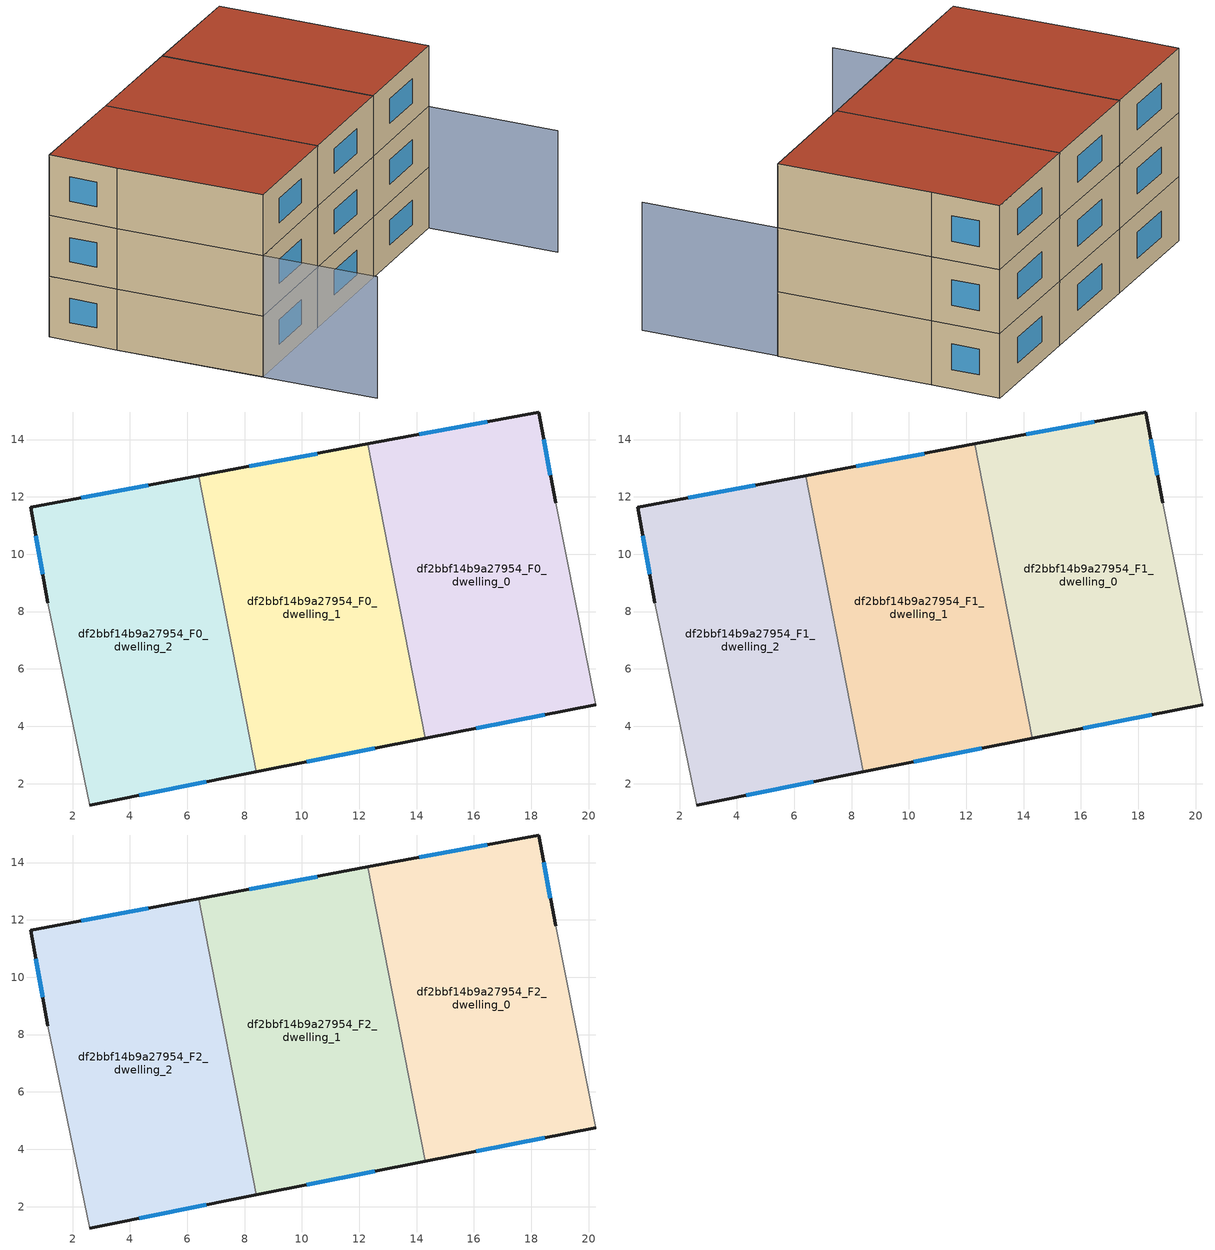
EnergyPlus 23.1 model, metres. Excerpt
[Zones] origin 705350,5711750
df2bbf14b9a27954_F0_dwelling_0
 floor ground (EU_floor_Construction): 18.25,14.96 18.85,11.8 20.24,4.75 14.3,3.58 12.3,13.85 z0
 wall outside (EU_wall_Construction): 14.3,3.58 20.24,4.75 / 18.85,11.8 18.25,14.96 12.3,13.85 z0:3
 wall adiabatic (EU_wall_Construction): 20.24,4.75 18.85,11.8 z0:3
 wall to df2bbf14b9a27954_F0_dwelling_1 (EU_wall_Construction): 12.3,13.85 14.3,3.58 z0:3
 window (EU_Window_Construction): 16.08,3.93 18.47,4.4 / 16.47,14.63 14.08,14.18 / 18.67,12.75 18.43,14.02 z0.9:2.1
df2bbf14b9a27954_F0_dwelling_1
 floor ground (EU_floor_Construction): 12.3,13.85 14.3,3.58 8.41,2.41 6.4,12.74 z0
 wall outside (EU_wall_Construction): 12.3,13.85 6.4,12.74 / 8.41,2.41 14.3,3.58 z0:3
 wall to df2bbf14b9a27954_F0_dwelling_2 (EU_wall_Construction): 6.4,12.74 8.41,2.41 z0:3
 window (EU_Window_Construction): 10.53,13.51 8.16,13.07 / 10.17,2.76 12.54,3.23 z0.9:2.1
df2bbf14b9a27954_F0_dwelling_2
 floor ground (EU_floor_Construction): 6.4,12.74 8.41,2.41 2.59,1.25 1.14,8.31 0.55,11.64 z0
 wall outside (EU_wall_Construction): 6.4,12.74 0.55,11.64 1.14,8.31 / 2.59,1.25 8.41,2.41 z0:3
 wall adiabatic (EU_wall_Construction): 1.14,8.31 2.59,1.25 z0:3
 window (EU_Window_Construction): 0.72,10.64 0.96,9.31 / 4.65,12.41 2.3,11.97 / 4.33,1.6 6.67,2.06 z0.9:2.1
df2bbf14b9a27954_F1_dwelling_0
 floor to df2bbf14b9a27954_F0_dwelling_0 (EU_floor_Construction): 18.25,14.96 18.85,11.8 20.24,4.75 14.3,3.58 12.3,13.85 z3
 wall outside (EU_wall_Construction): 14.3,3.58 20.24,4.75 / 18.85,11.8 18.25,14.96 12.3,13.85 z3:6
 wall adiabatic (EU_wall_Construction): 20.24,4.75 18.85,11.8 z3:6
 wall to df2bbf14b9a27954_F1_dwelling_1 (EU_wall_Construction): 12.3,13.85 14.3,3.58 z3:6
 window (EU_Window_Construction): 16.08,3.93 18.47,4.4 / 16.47,14.63 14.08,14.18 / 18.67,12.75 18.43,14.02 z3.9:5.1
df2bbf14b9a27954_F1_dwelling_1
 floor to df2bbf14b9a27954_F0_dwelling_1 (EU_floor_Construction): 12.3,13.85 14.3,3.58 8.41,2.41 6.4,12.74 z3
 wall outside (EU_wall_Construction): 12.3,13.85 6.4,12.74 / 8.41,2.41 14.3,3.58 z3:6
 wall to df2bbf14b9a27954_F1_dwelling_2 (EU_wall_Construction): 6.4,12.74 8.41,2.41 z3:6
 window (EU_Window_Construction): 10.53,13.51 8.16,13.07 / 10.17,2.76 12.54,3.23 z3.9:5.1
df2bbf14b9a27954_F1_dwelling_2
 floor to df2bbf14b9a27954_F0_dwelling_2 (EU_floor_Construction): 6.4,12.74 8.41,2.41 2.59,1.25 1.14,8.31 0.55,11.64 z3
 wall outside (EU_wall_Construction): 6.4,12.74 0.55,11.64 1.14,8.31 / 2.59,1.25 8.41,2.41 z3:6
 wall adiabatic (EU_wall_Construction): 1.14,8.31 2.59,1.25 z3:6
 window (EU_Window_Construction): 0.72,10.64 0.96,9.31 / 4.65,12.41 2.3,11.97 / 4.33,1.6 6.67,2.06 z3.9:5.1
df2bbf14b9a27954_F2_dwelling_0
 floor to df2bbf14b9a27954_F1_dwelling_0 (EU_floor_Construction): 18.25,14.96 18.85,11.8 20.24,4.75 14.3,3.58 12.3,13.85 z6
 wall outside (EU_wall_Construction): 14.3,3.58 20.24,4.75 / 18.85,11.8 18.25,14.96 12.3,13.85 z6:9
 wall adiabatic (EU_wall_Construction): 20.24,4.75 18.85,11.8 z6:9
 wall to df2bbf14b9a27954_F2_dwelling_1 (EU_wall_Construction): 12.3,13.85 14.3,3.58 z6:9
 window (EU_Window_Construction): 16.08,3.93 18.47,4.4 / 16.47,14.63 14.08,14.18 / 18.67,12.75 18.43,14.02 z6.9:8.1
 roof outside (EU_roof_Construction): 20.24,4.75 18.85,11.8 18.25,14.96 12.3,13.85 14.3,3.58 z9
df2bbf14b9a27954_F2_dwelling_1
 floor to df2bbf14b9a27954_F1_dwelling_1 (EU_floor_Construction): 12.3,13.85 14.3,3.58 8.41,2.41 6.4,12.74 z6
 wall outside (EU_wall_Construction): 12.3,13.85 6.4,12.74 / 8.41,2.41 14.3,3.58 z6:9
 wall to df2bbf14b9a27954_F2_dwelling_2 (EU_wall_Construction): 6.4,12.74 8.41,2.41 z6:9
 window (EU_Window_Construction): 10.53,13.51 8.16,13.07 / 10.17,2.76 12.54,3.23 z6.9:8.1
 roof outside (EU_roof_Construction): 14.3,3.58 12.3,13.85 6.4,12.74 8.41,2.41 z9
df2bbf14b9a27954_F2_dwelling_2
 floor to df2bbf14b9a27954_F1_dwelling_2 (EU_floor_Construction): 6.4,12.74 8.41,2.41 2.59,1.25 1.14,8.31 0.55,11.64 z6
 wall outside (EU_wall_Construction): 6.4,12.74 0.55,11.64 1.14,8.31 / 2.59,1.25 8.41,2.41 z6:9
 wall adiabatic (EU_wall_Construction): 1.14,8.31 2.59,1.25 z6:9
 window (EU_Window_Construction): 0.72,10.64 0.96,9.31 / 4.65,12.41 2.3,11.97 / 4.33,1.6 6.67,2.06 z6.9:8.1
 roof outside (EU_roof_Construction): 8.41,2.41 6.4,12.74 0.55,11.64 1.14,8.31 2.59,1.25 z9
shading: 1.14,8.32 3.72,-4.26 / 21.46,-1.51 18.85,11.8 z0:6
[Building]
EU S2 Campaign: North Axis=0; Terrain=City; Solar Distribution=FullExterior
[Site:Location]
London: Latitude=51.5; Longitude=-0.5; Time Zone=0; Elevation=25
[SizingPeriod:WeatherFileDays]
AnnualSizingPeriod: Begin Month=1; Begin Day of Month=1; End Month=12; End Day of Month=31; Day of Week for Start Day=Monday; Use Weather File Daylight Saving Period=No; Use Weather File Rain and Snow Indicators=No
[MATERIAL]
EU_InternalMass_Material: Roughness=MediumRough; Thickness=0.1; Conductivity=1; Density=1800; Specific Heat=900; Thermal Absorptance=0.9; Solar Absorptance=0.7; Visible Absorptance=0.7
[MATERIAL:NOMASS] Roughness=MediumRough; Thermal Absorptance=0.9; Solar Absorptance=0.7; Visible Absorptance=0.7
Name | Thermal Resistance
EU_wall_NoMass | 1.04674
EU_roof_NoMass | 4.32442
EU_floor_NoMass | 2.04616
[WINDOWMATERIAL:SIMPLEGLAZINGSYSTEM]
EU_Window_SimpleGlazing: UFactor=4.25843; Solar Heat Gain Coefficient=0.85; Visible Transmittance=0.85
[CONSTRUCTION]
EU_wall_Construction: EU_wall_NoMass
EU_roof_Construction: EU_roof_NoMass
EU_floor_Construction: EU_floor_NoMass
EU_Window_Construction: EU_Window_SimpleGlazing
EU_InternalMass_Construction: EU_InternalMass_Material
[ZONE] Type=1; Multiplier=1; Ceiling Height=autocalculate; Floor Area=autocalculate; Part of Total Floor Area=Yes
Name | Volume
df2bbf14b9a27954_F0_dwelling_0; df2bbf14b9a27954_F1_dwelling_0; df2bbf14b9a27954_F2_dwelling_0 | 189.132
df2bbf14b9a27954_F0_dwelling_1; df2bbf14b9a27954_F1_dwelling_1; df2bbf14b9a27954_F2_dwelling_1 | 189.16
df2bbf14b9a27954_F0_dwelling_2 | 189.139
df2bbf14b9a27954_F1_dwelling_2; df2bbf14b9a27954_F2_dwelling_2 | 189.138
[INTERNALMASS] Construction=EU_InternalMass_Construction
Name | Zone or ZoneList | Surface Area
df2bbf14b9a27954_F0_dwelling_0_EU_InternalMass | df2bbf14b9a27954_F0_dwelling_0 | 63.044
df2bbf14b9a27954_F0_dwelling_1_EU_InternalMass | df2bbf14b9a27954_F0_dwelling_1 | 63.0533
df2bbf14b9a27954_F0_dwelling_2_EU_InternalMass | df2bbf14b9a27954_F0_dwelling_2 | 63.046
df2bbf14b9a27954_F1_dwelling_0_EU_InternalMass | df2bbf14b9a27954_F1_dwelling_0 | 63.044
df2bbf14b9a27954_F1_dwelling_1_EU_InternalMass | df2bbf14b9a27954_F1_dwelling_1 | 63.0533
df2bbf14b9a27954_F1_dwelling_2_EU_InternalMass | df2bbf14b9a27954_F1_dwelling_2 | 63.046
df2bbf14b9a27954_F2_dwelling_0_EU_InternalMass | df2bbf14b9a27954_F2_dwelling_0 | 63.044
df2bbf14b9a27954_F2_dwelling_1_EU_InternalMass | df2bbf14b9a27954_F2_dwelling_1 | 63.0533
df2bbf14b9a27954_F2_dwelling_2_EU_InternalMass | df2bbf14b9a27954_F2_dwelling_2 | 63.046
[OTHEREQUIPMENT] Fuel Type=Electricity; Design Level Calculation Method=Watts/Area; Power per Zone Floor Area=1; Fraction Latent=0; Fraction Radiant=0; Fraction Lost=0; Carbon Dioxide Generation Rate=0; EndUse Subcategory=EU_Step8_InternalGains
Name | Zone or ZoneList or Space or SpaceList | Schedule
EU_Step8_InternalGain_df2bbf14b9a27954_F0_dwelling_0_f000 | df2bbf14b9a27954_F0_dwelling_0 | EU_Step8_GainSchedule_df2bbf14b9a27954_F0_dwelling_0_f000
EU_Step8_InternalGain_df2bbf14b9a27954_F0_dwelling_1_f000 | df2bbf14b9a27954_F0_dwelling_1 | EU_Step8_GainSchedule_df2bbf14b9a27954_F0_dwelling_1_f000
EU_Step8_InternalGain_df2bbf14b9a27954_F0_dwelling_2_f000 | df2bbf14b9a27954_F0_dwelling_2 | EU_Step8_GainSchedule_df2bbf14b9a27954_F0_dwelling_2_f000
EU_Step8_InternalGain_df2bbf14b9a27954_F1_dwelling_0_f000 | df2bbf14b9a27954_F1_dwelling_0 | EU_Step8_GainSchedule_df2bbf14b9a27954_F1_dwelling_0_f000
EU_Step8_InternalGain_df2bbf14b9a27954_F1_dwelling_1_f000 | df2bbf14b9a27954_F1_dwelling_1 | EU_Step8_GainSchedule_df2bbf14b9a27954_F1_dwelling_1_f000
EU_Step8_InternalGain_df2bbf14b9a27954_F1_dwelling_2_f000 | df2bbf14b9a27954_F1_dwelling_2 | EU_Step8_GainSchedule_df2bbf14b9a27954_F1_dwelling_2_f000
EU_Step8_InternalGain_df2bbf14b9a27954_F2_dwelling_0_f000 | df2bbf14b9a27954_F2_dwelling_0 | EU_Step8_GainSchedule_df2bbf14b9a27954_F2_dwelling_0_f000
EU_Step8_InternalGain_df2bbf14b9a27954_F2_dwelling_1_f000 | df2bbf14b9a27954_F2_dwelling_1 | EU_Step8_GainSchedule_df2bbf14b9a27954_F2_dwelling_1_f000
EU_Step8_InternalGain_df2bbf14b9a27954_F2_dwelling_2_f000 | df2bbf14b9a27954_F2_dwelling_2 | EU_Step8_GainSchedule_df2bbf14b9a27954_F2_dwelling_2_f000
[ZONEVENTILATION:DESIGNFLOWRATE] Schedule=EU_AlwaysOn; Design Flow Rate Calculation Method=AirChanges/Hour; Air Changes per Hour=0.488719; Ventilation Type=Natural; Fan Pressure Rise=0; Fan Total Efficiency=1; Constant Term Coefficient=1; Temperature Term Coefficient=0; Velocity Term Coefficient=0; Velocity Squared Term Coefficient=0; Minimum Indoor Temperature=-100; Maximum Indoor Temperature=100; Delta Temperature=-100; Minimum Outdoor Temperature=-100; Maximum Outdoor Temperature=100; Maximum Wind Speed=40
Name | Zone or ZoneList or Space or SpaceList
EU_ConstantAir_df2bbf14b9a27954_F0_dwelling_0 | df2bbf14b9a27954_F0_dwelling_0
EU_ConstantAir_df2bbf14b9a27954_F0_dwelling_1 | df2bbf14b9a27954_F0_dwelling_1
EU_ConstantAir_df2bbf14b9a27954_F0_dwelling_2 | df2bbf14b9a27954_F0_dwelling_2
EU_ConstantAir_df2bbf14b9a27954_F1_dwelling_0 | df2bbf14b9a27954_F1_dwelling_0
EU_ConstantAir_df2bbf14b9a27954_F1_dwelling_1 | df2bbf14b9a27954_F1_dwelling_1
EU_ConstantAir_df2bbf14b9a27954_F1_dwelling_2 | df2bbf14b9a27954_F1_dwelling_2
EU_ConstantAir_df2bbf14b9a27954_F2_dwelling_0 | df2bbf14b9a27954_F2_dwelling_0
EU_ConstantAir_df2bbf14b9a27954_F2_dwelling_1 | df2bbf14b9a27954_F2_dwelling_1
EU_ConstantAir_df2bbf14b9a27954_F2_dwelling_2 | df2bbf14b9a27954_F2_dwelling_2
[HVACTEMPLATE:THERMOSTAT] Constant Heating Setpoint=20; Constant Cooling Setpoint=50
EU_HeatOnly_df2bbf14b9a27954_F0_dwelling_0; EU_HeatOnly_df2bbf14b9a27954_F0_dwelling_1; EU_HeatOnly_df2bbf14b9a27954_F0_dwelling_2; EU_HeatOnly_df2bbf14b9a27954_F1_dwelling_0; EU_HeatOnly_df2bbf14b9a27954_F1_dwelling_1; EU_HeatOnly_df2bbf14b9a27954_F1_dwelling_2; EU_HeatOnly_df2bbf14b9a27954_F2_dwelling_0; EU_HeatOnly_df2bbf14b9a27954_F2_dwelling_1; EU_HeatOnly_df2bbf14b9a27954_F2_dwelling_2
[HVACTEMPLATE:ZONE:IDEALLOADSAIRSYSTEM] System Availability Schedule=EU_AlwaysOn; Maximum Heating Supply Air Temperature=50; Minimum Cooling Supply Air Temperature=13; Maximum Heating Supply Air Humidity Ratio=0.0156; Minimum Cooling Supply Air Humidity Ratio=0.0077; Heating Limit=NoLimit; Cooling Limit=NoLimit; Heating Availability Schedule=EU_AlwaysOn; Cooling Availability Schedule=EU_CoolingOff; Dehumidification Control Type=ConstantSensibleHeatRatio; Cooling Sensible Heat Ratio=0.7; Dehumidification Setpoint=60; Humidification Control Type=None; Humidification Setpoint=30; Outdoor Air Method=None; Outdoor Air Flow Rate per Person=0.00944; Outdoor Air Flow Rate per Zone Floor Area=0; Outdoor Air Flow Rate per Zone=0; Demand Controlled Ventilation Type=None; Outdoor Air Economizer Type=NoEconomizer; Heat Recovery Type=None; Sensible Heat Recovery Effectiveness=0.7; Latent Heat Recovery Effectiveness=0.65
Name | Template Thermostat
df2bbf14b9a27954_F0_dwelling_0 | EU_HeatOnly_df2bbf14b9a27954_F0_dwelling_0
df2bbf14b9a27954_F0_dwelling_1 | EU_HeatOnly_df2bbf14b9a27954_F0_dwelling_1
df2bbf14b9a27954_F0_dwelling_2 | EU_HeatOnly_df2bbf14b9a27954_F0_dwelling_2
df2bbf14b9a27954_F1_dwelling_0 | EU_HeatOnly_df2bbf14b9a27954_F1_dwelling_0
df2bbf14b9a27954_F1_dwelling_1 | EU_HeatOnly_df2bbf14b9a27954_F1_dwelling_1
df2bbf14b9a27954_F1_dwelling_2 | EU_HeatOnly_df2bbf14b9a27954_F1_dwelling_2
df2bbf14b9a27954_F2_dwelling_0 | EU_HeatOnly_df2bbf14b9a27954_F2_dwelling_0
df2bbf14b9a27954_F2_dwelling_1 | EU_HeatOnly_df2bbf14b9a27954_F2_dwelling_1
df2bbf14b9a27954_F2_dwelling_2 | EU_HeatOnly_df2bbf14b9a27954_F2_dwelling_2
[SIZING:ZONE] Zone Cooling Design Supply Air Temperature Input Method=SupplyAirTemperature; Zone Cooling Design Supply Air Temperature=13; Zone Heating Design Supply Air Temperature Input Method=SupplyAirTemperature; Zone Heating Design Supply Air Temperature=50; Zone Cooling Design Supply Air Humidity Ratio=0.008; Zone Heating Design Supply Air Humidity Ratio=0.008; Cooling Design Air Flow Method=DesignDay; Cooling Design Air Flow Rate=0; Cooling Minimum Air Flow per Zone Floor Area=0.000762; Cooling Minimum Air Flow=0; Cooling Minimum Air Flow Fraction=0.2; Heating Design Air Flow Method=DesignDay; Heating Design Air Flow Rate=0; Heating Maximum Air Flow per Zone Floor Area=0.002032; Heating Maximum Air Flow=0.141576; Heating Maximum Air Flow Fraction=0.3; Account for Dedicated Outdoor Air System=No; Dedicated Outdoor Air System Control Strategy=NeutralSupplyAir; Dedicated Outdoor Air Low Setpoint Temperature for Design=autosize; Dedicated Outdoor Air High Setpoint Temperature for Design=autosize; Zone Load Sizing Method=Sensible Load Only No Latent Load; Zone Latent Cooling Design Supply Air Humidity Ratio Input Method=HumidityRatioDifference; Zone Cooling Design Supply Air Humidity Ratio Difference=0.005; Zone Latent Heating Design Supply Air Humidity Ratio Input Method=HumidityRatioDifference; Zone Humidification Design Supply Air Humidity Ratio Difference=0.005
df2bbf14b9a27954_F0_dwelling_0; df2bbf14b9a27954_F0_dwelling_1; df2bbf14b9a27954_F0_dwelling_2; df2bbf14b9a27954_F1_dwelling_0; df2bbf14b9a27954_F1_dwelling_1; df2bbf14b9a27954_F1_dwelling_2; df2bbf14b9a27954_F2_dwelling_0; df2bbf14b9a27954_F2_dwelling_1; df2bbf14b9a27954_F2_dwelling_2
[SCHEDULE:CONSTANT]
Name | Hourly Value
EU_AlwaysOn | 1
EU_CoolingOff | 0
[SCHEDULE:FILE] Column Number=1; Rows to Skip at Top=0; Number of Hours of Data=8760; Column Separator=Comma; Interpolate to Timestep=No; Minutes per Item=60; Adjust Schedule for Daylight Savings=Yes
Name | File
EU_Step8_GainSchedule_df2bbf14b9a27954_F0_dwelling_0_f000 | ../../schedules/df2bbf14b9a27954/df2bbf14b9a27954_F0_dwelling_0_f000_gain.csv
EU_Step8_GainSchedule_df2bbf14b9a27954_F0_dwelling_1_f000 | ../../schedules/df2bbf14b9a27954/df2bbf14b9a27954_F0_dwelling_1_f000_gain.csv
EU_Step8_GainSchedule_df2bbf14b9a27954_F0_dwelling_2_f000 | ../../schedules/df2bbf14b9a27954/df2bbf14b9a27954_F0_dwelling_2_f000_gain.csv
EU_Step8_GainSchedule_df2bbf14b9a27954_F1_dwelling_0_f000 | ../../schedules/df2bbf14b9a27954/df2bbf14b9a27954_F1_dwelling_0_f000_gain.csv
EU_Step8_GainSchedule_df2bbf14b9a27954_F1_dwelling_1_f000 | ../../schedules/df2bbf14b9a27954/df2bbf14b9a27954_F1_dwelling_1_f000_gain.csv
EU_Step8_GainSchedule_df2bbf14b9a27954_F1_dwelling_2_f000 | ../../schedules/df2bbf14b9a27954/df2bbf14b9a27954_F1_dwelling_2_f000_gain.csv
EU_Step8_GainSchedule_df2bbf14b9a27954_F2_dwelling_0_f000 | ../../schedules/df2bbf14b9a27954/df2bbf14b9a27954_F2_dwelling_0_f000_gain.csv
EU_Step8_GainSchedule_df2bbf14b9a27954_F2_dwelling_1_f000 | ../../schedules/df2bbf14b9a27954/df2bbf14b9a27954_F2_dwelling_1_f000_gain.csv
EU_Step8_GainSchedule_df2bbf14b9a27954_F2_dwelling_2_f000 | ../../schedules/df2bbf14b9a27954/df2bbf14b9a27954_F2_dwelling_2_f000_gain.csv
